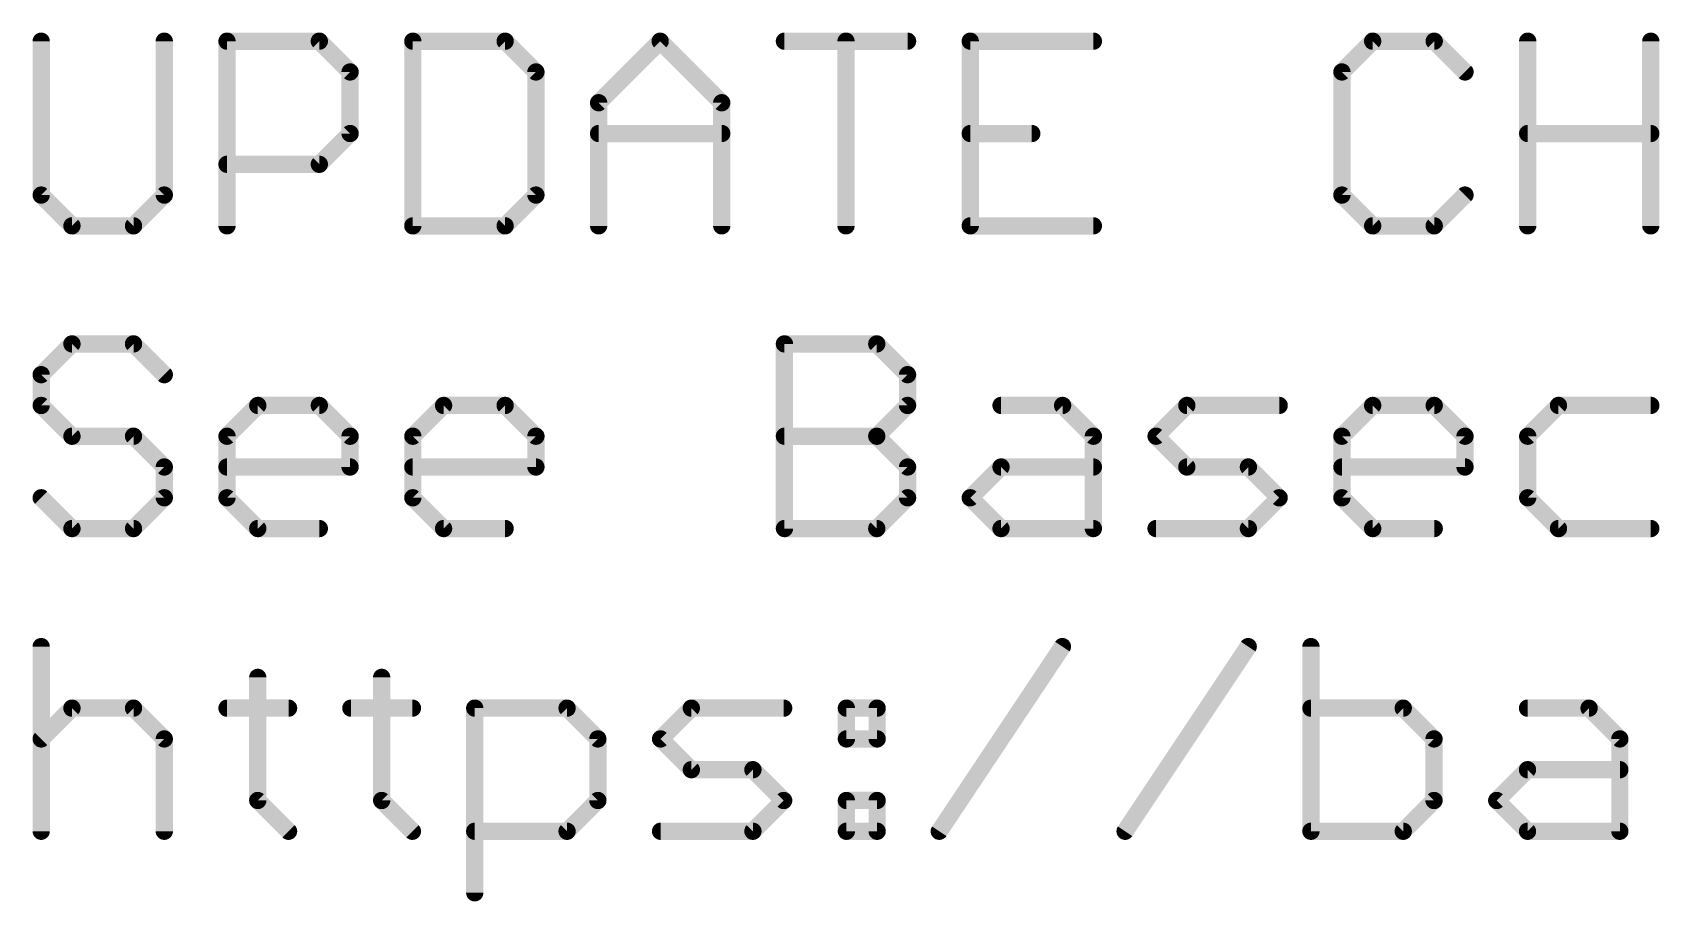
# Model space of a CAD drawing. Extents: x -19 to 124, y 0 to 88.
# Drawn here: x 24.13 to 38.46, y 11.4 to 19.05 of the extents above; entities that cross this region are included whole.
import ezdxf

# ---------------------------------------------------------------- set-up
doc = ezdxf.new("R2010")
doc.units = 0
doc.layers.add('114', color=53, linetype='CONTINUOUS')

msp = doc.modelspace()

# ---------------------------------------------------------------- linework, layer by layer
at = {"layer": '114', "const_width": 0.1524}
for points in [[(24.2062, 18.9752), (24.2062, 17.6194)], [(25.2909, 17.6194), (25.2909, 18.9752)], [(25.8434, 17.3482), (25.8434, 18.9752)], [(25.8434, 18.9752), (26.6569, 18.9752)], [(26.6569, 18.9752), (26.928, 18.704)], [(27.4805, 18.9752), (27.4805, 17.3482)], [(28.294, 18.9752), (27.4805, 18.9752)], [(28.5652, 18.704), (28.294, 18.9752)], [(29.1177, 18.4329), (29.66, 18.9752)], [(29.66, 18.9752), (30.2023, 18.4329)], [(30.7548, 18.9752), (31.8395, 18.9752)], [(31.2972, 17.3482), (31.2972, 18.9752)], [(33.4766, 18.9752), (32.392, 18.9752)], [(32.392, 18.9752), (32.392, 17.3482)], [(35.9375, 18.9752), (35.6663, 18.704)], [(36.4798, 18.9752), (35.9375, 18.9752)], [(36.751, 18.704), (36.4798, 18.9752)], [(37.3035, 17.3482), (37.3035, 18.9752)], [(38.3881, 18.9752), (38.3881, 17.3482)], [(26.928, 18.704), (26.928, 18.1617)], [(28.5652, 17.6194), (28.5652, 18.704)], [(35.6663, 18.704), (35.6663, 17.6194)], [(29.1177, 17.3482), (29.1177, 18.4329)], [(30.2023, 18.4329), (30.2023, 17.3482)], [(26.928, 18.1617), (26.6569, 17.8905)], [(29.1177, 18.1617), (30.2023, 18.1617)], [(32.392, 18.1617), (32.9343, 18.1617)], [(37.3035, 18.1617), (38.3881, 18.1617)], [(26.6569, 17.8905), (25.8434, 17.8905)], [(24.2062, 17.6194), (24.4774, 17.3482)], [(25.0197, 17.3482), (25.2909, 17.6194)], [(28.294, 17.3482), (28.5652, 17.6194)], [(35.6663, 17.6194), (35.9375, 17.3482)], [(36.4798, 17.3482), (36.751, 17.6194)], [(24.4774, 17.3482), (25.0197, 17.3482)], [(27.4805, 17.3482), (28.294, 17.3482)], [(32.392, 17.3482), (33.4766, 17.3482)], [(35.9375, 17.3482), (36.4798, 17.3482)], [(24.4774, 16.3082), (24.2062, 16.037)], [(25.0197, 16.3082), (24.4774, 16.3082)], [(25.2909, 16.037), (25.0197, 16.3082)], [(30.7548, 14.6812), (30.7548, 16.3082)], [(30.7548, 16.3082), (31.5683, 16.3082)], [(31.5683, 16.3082), (31.8395, 16.037)], [(24.2062, 16.037), (24.2062, 15.7659)], [(31.8395, 16.037), (31.8395, 15.7659)], [(24.2062, 15.7659), (24.4774, 15.4947)], [(25.8434, 15.4947), (26.1145, 15.7659)], [(26.1145, 15.7659), (26.6569, 15.7659)], [(26.6569, 15.7659), (26.928, 15.4947)], [(27.4805, 15.4947), (27.7517, 15.7659)], [(27.7517, 15.7659), (28.294, 15.7659)], [(28.294, 15.7659), (28.5652, 15.4947)], [(31.8395, 15.7659), (31.5683, 15.4947)], [(32.6631, 15.7659), (33.2055, 15.7659)], [(33.2055, 15.7659), (33.4766, 15.4947)], [(34.0291, 15.4947), (34.3003, 15.7659)], [(34.3003, 15.7659), (35.1138, 15.7659)], [(35.6663, 15.4947), (35.9375, 15.7659)], [(35.9375, 15.7659), (36.4798, 15.7659)], [(36.4798, 15.7659), (36.751, 15.4947)], [(37.5746, 15.7659), (37.3035, 15.4947)], [(38.3881, 15.7659), (37.5746, 15.7659)], [(24.4774, 15.4947), (25.0197, 15.4947)], [(25.0197, 15.4947), (25.2909, 15.2235)], [(25.8434, 14.9524), (25.8434, 15.4947)], [(26.928, 15.4947), (26.928, 15.2235)], [(27.4805, 14.9524), (27.4805, 15.4947)], [(28.5652, 15.4947), (28.5652, 15.2235)], [(30.7548, 15.4947), (31.5683, 15.4947)], [(31.5683, 15.4947), (31.8395, 15.2235)], [(33.4766, 15.4947), (33.4766, 14.6812)], [(34.3003, 15.2235), (34.0291, 15.4947)], [(35.6663, 14.9524), (35.6663, 15.4947)], [(36.751, 15.4947), (36.751, 15.2235)], [(37.3035, 15.4947), (37.3035, 14.9524)], [(25.2909, 15.2235), (25.2909, 14.9524)], [(26.928, 15.2235), (25.8434, 15.2235)], [(28.5652, 15.2235), (27.4805, 15.2235)], [(31.8395, 15.2235), (31.8395, 14.9524)], [(32.392, 14.9524), (32.6631, 15.2235)], [(32.6631, 15.2235), (33.4766, 15.2235)], [(34.8426, 15.2235), (34.3003, 15.2235)], [(35.1138, 14.9524), (34.8426, 15.2235)], [(36.751, 15.2235), (35.6663, 15.2235)], [(24.4774, 14.6812), (24.2062, 14.9524)], [(25.2909, 14.9524), (25.0197, 14.6812)], [(26.1145, 14.6812), (25.8434, 14.9524)], [(27.7517, 14.6812), (27.4805, 14.9524)], [(31.8395, 14.9524), (31.5683, 14.6812)], [(32.6631, 14.6812), (32.392, 14.9524)], [(34.8426, 14.6812), (35.1138, 14.9524)], [(35.9375, 14.6812), (35.6663, 14.9524)], [(37.3035, 14.9524), (37.5746, 14.6812)], [(25.0197, 14.6812), (24.4774, 14.6812)], [(26.6569, 14.6812), (26.1145, 14.6812)], [(28.294, 14.6812), (27.7517, 14.6812)], [(31.5683, 14.6812), (30.7548, 14.6812)], [(33.4766, 14.6812), (32.6631, 14.6812)], [(34.0291, 14.6812), (34.8426, 14.6812)], [(36.4798, 14.6812), (35.9375, 14.6812)], [(37.5746, 14.6812), (38.3881, 14.6812)], [(24.2062, 13.6412), (24.2062, 12.0142)], [(32.1191, 12.0142), (33.2038, 13.6412)], [(33.7563, 12.0142), (34.8409, 13.6412)], [(35.3934, 13.6412), (35.3934, 12.0142)], [(26.1145, 13.37), (26.1145, 12.2854)], [(27.206, 13.37), (27.206, 12.2854)], [(24.2062, 12.8277), (24.4774, 13.0989)], [(24.4774, 13.0989), (25.0197, 13.0989)], [(25.0197, 13.0989), (25.2909, 12.8277)], [(25.8434, 13.0989), (26.3857, 13.0989)], [(26.9348, 13.0989), (27.4771, 13.0989)], [(28.0262, 11.4719), (28.0262, 13.0989)], [(28.0262, 13.0989), (28.8397, 13.0989)], [(28.8397, 13.0989), (29.1109, 12.8277)], [(29.6634, 12.8277), (29.9346, 13.0989)], [(29.9346, 13.0989), (30.748, 13.0989)], [(31.3005, 13.0989), (31.5717, 13.0989)], [(31.3005, 12.8277), (31.3005, 13.0989)], [(31.5717, 13.0989), (31.5717, 12.8277)], [(36.2069, 13.0989), (35.3934, 13.0989)], [(36.4781, 12.8277), (36.2069, 13.0989)], [(37.3018, 13.0989), (37.8441, 13.0989)], [(37.8441, 13.0989), (38.1153, 12.8277)], [(25.2909, 12.8277), (25.2909, 12.0142)], [(29.1109, 12.8277), (29.1109, 12.2854)], [(29.9346, 12.5565), (29.6634, 12.8277)], [(31.5717, 12.8277), (31.3005, 12.8277)], [(36.4781, 12.2854), (36.4781, 12.8277)], [(38.1153, 12.8277), (38.1153, 12.0142)], [(30.4769, 12.5565), (29.9346, 12.5565)], [(30.748, 12.2854), (30.4769, 12.5565)], [(37.0306, 12.2854), (37.3018, 12.5565)], [(37.3018, 12.5565), (38.1153, 12.5565)], [(26.1145, 12.2854), (26.3857, 12.0142)], [(27.206, 12.2854), (27.4771, 12.0142)], [(29.1109, 12.2854), (28.8397, 12.0142)], [(30.4769, 12.0142), (30.748, 12.2854)], [(31.3005, 12.2854), (31.5717, 12.2854)], [(31.3005, 12.0142), (31.3005, 12.2854)], [(31.5717, 12.2854), (31.5717, 12.0142)], [(36.2069, 12.0142), (36.4781, 12.2854)], [(37.3018, 12.0142), (37.0306, 12.2854)], [(28.8397, 12.0142), (28.0262, 12.0142)], [(29.6634, 12.0142), (30.4769, 12.0142)], [(31.5717, 12.0142), (31.3005, 12.0142)], [(35.3934, 12.0142), (36.2069, 12.0142)], [(38.1153, 12.0142), (37.3018, 12.0142)]]:
    msp.add_lwpolyline(points, dxfattribs=at)
at = {"layer": '114', "const_width": 0.0762}
for points in [[(24.2443, 18.9752, 1), (24.1681, 18.9752)], [(25.329, 18.9752, 1), (25.2528, 18.9752)], [(25.8815, 18.9752, 1), (25.8053, 18.9752)], [(25.8434, 19.0133, 1), (25.8434, 18.9371)], [(26.6838, 19.0021, 1), (26.6299, 18.9482)], [(26.6569, 18.9371, 1), (26.6569, 19.0133)], [(27.5186, 18.9752, 1), (27.4424, 18.9752)], [(27.4805, 19.0133, 1), (27.4805, 18.9371)], [(28.3209, 19.0021, 1), (28.2671, 18.9482)], [(28.294, 18.9371, 1), (28.294, 19.0133)], [(29.6869, 19.0021, 1), (29.6331, 18.9482)], [(29.6869, 18.9482, 1), (29.6331, 19.0021)], [(30.7548, 19.0133, 1), (30.7548, 18.9371)], [(31.3353, 18.9752, 1), (31.2591, 18.9752)], [(31.8395, 18.9371, 1), (31.8395, 19.0133)], [(32.392, 19.0133, 1), (32.392, 18.9371)], [(32.4301, 18.9752, 1), (32.3539, 18.9752)], [(33.4766, 18.9371, 1), (33.4766, 19.0133)], [(35.9375, 19.0133, 1), (35.9375, 18.9371)], [(35.9644, 18.9482, 1), (35.9105, 19.0021)], [(36.5067, 19.0021, 1), (36.4528, 18.9482)], [(36.4798, 18.9371, 1), (36.4798, 19.0133)], [(37.3416, 18.9752, 1), (37.2654, 18.9752)], [(38.4262, 18.9752, 1), (38.35, 18.9752)], [(26.9661, 18.704, 1), (26.8899, 18.704)], [(28.6033, 18.704, 1), (28.5271, 18.704)], [(35.7044, 18.704, 1), (35.6282, 18.704)], [(26.9011, 18.6771, 1), (26.955, 18.731)], [(28.5382, 18.6771, 1), (28.5921, 18.731)], [(35.6394, 18.731, 1), (35.6932, 18.6771)], [(36.724, 18.6771, 1), (36.7779, 18.731)], [(29.0907, 18.4598, 1), (29.1446, 18.4059)], [(29.1558, 18.4329, 1), (29.0796, 18.4329)], [(30.2404, 18.4329, 1), (30.1642, 18.4329)], [(30.1754, 18.4059, 1), (30.2293, 18.4598)], [(26.955, 18.1348, 1), (26.9011, 18.1886)], [(29.1177, 18.1998, 1), (29.1177, 18.1236)], [(30.2023, 18.1236, 1), (30.2023, 18.1998)], [(32.392, 18.1998, 1), (32.392, 18.1236)], [(32.9343, 18.1236, 1), (32.9343, 18.1998)], [(37.3035, 18.1998, 1), (37.3035, 18.1236)], [(38.3881, 18.1236, 1), (38.3881, 18.1998)], [(26.8899, 18.1617, 1), (26.9661, 18.1617)], [(25.8434, 17.9286, 1), (25.8434, 17.8524)], [(26.6299, 17.9175, 1), (26.6838, 17.8636)], [(26.6569, 17.8524, 1), (26.6569, 17.9286)], [(24.2331, 17.6463, 1), (24.1793, 17.5924)], [(24.1681, 17.6194, 1), (24.2443, 17.6194)], [(25.2528, 17.6194, 1), (25.329, 17.6194)], [(25.3178, 17.5924, 1), (25.2639, 17.6463)], [(28.5271, 17.6194, 1), (28.6033, 17.6194)], [(28.5921, 17.5924, 1), (28.5382, 17.6463)], [(35.6932, 17.6463, 1), (35.6394, 17.5924)], [(35.6282, 17.6194, 1), (35.7044, 17.6194)], [(36.7779, 17.5924, 1), (36.724, 17.6463)], [(24.4774, 17.3863, 1), (24.4774, 17.3101)], [(24.4504, 17.3213, 1), (24.5043, 17.3751)], [(24.9928, 17.3751, 1), (25.0466, 17.3213)], [(25.0197, 17.3101, 1), (25.0197, 17.3863)], [(25.8053, 17.3482, 1), (25.8815, 17.3482)], [(27.4805, 17.3863, 1), (27.4805, 17.3101)], [(27.4424, 17.3482, 1), (27.5186, 17.3482)], [(28.2671, 17.3751, 1), (28.3209, 17.3213)], [(28.294, 17.3101, 1), (28.294, 17.3863)], [(29.0796, 17.3482, 1), (29.1558, 17.3482)], [(30.1642, 17.3482, 1), (30.2404, 17.3482)], [(31.2591, 17.3482, 1), (31.3353, 17.3482)], [(32.392, 17.3863, 1), (32.392, 17.3101)], [(32.3539, 17.3482, 1), (32.4301, 17.3482)], [(33.4766, 17.3101, 1), (33.4766, 17.3863)], [(35.9375, 17.3863, 1), (35.9375, 17.3101)], [(35.9105, 17.3213, 1), (35.9644, 17.3751)], [(36.4528, 17.3751, 1), (36.5067, 17.3213)], [(36.4798, 17.3101, 1), (36.4798, 17.3863)], [(37.2654, 17.3482, 1), (37.3416, 17.3482)], [(38.35, 17.3482, 1), (38.4262, 17.3482)], [(24.4774, 16.3463, 1), (24.4774, 16.2701)], [(24.5043, 16.2812, 1), (24.4504, 16.3351)], [(25.0466, 16.3351, 1), (24.9928, 16.2812)], [(25.0197, 16.2701, 1), (25.0197, 16.3463)], [(30.7929, 16.3082, 1), (30.7167, 16.3082)], [(30.7548, 16.3463, 1), (30.7548, 16.2701)], [(31.5953, 16.3351, 1), (31.5414, 16.2812)], [(31.5683, 16.2701, 1), (31.5683, 16.3463)], [(24.2443, 16.037, 1), (24.1681, 16.037)], [(24.1793, 16.064, 1), (24.2331, 16.0101)], [(25.2639, 16.0101, 1), (25.3178, 16.064)], [(31.8776, 16.037, 1), (31.8014, 16.037)], [(31.8125, 16.0101, 1), (31.8664, 16.064)], [(24.2331, 15.7928, 1), (24.1793, 15.7389)], [(24.1681, 15.7659, 1), (24.2443, 15.7659)], [(26.1145, 15.804, 1), (26.1145, 15.7278)], [(26.1415, 15.7389, 1), (26.0876, 15.7928)], [(26.6838, 15.7928, 1), (26.6299, 15.7389)], [(26.6569, 15.7278, 1), (26.6569, 15.804)], [(27.7517, 15.804, 1), (27.7517, 15.7278)], [(27.7786, 15.7389, 1), (27.7247, 15.7928)], [(28.3209, 15.7928, 1), (28.2671, 15.7389)], [(28.294, 15.7278, 1), (28.294, 15.804)], [(31.8014, 15.7659, 1), (31.8776, 15.7659)], [(31.8664, 15.7389, 1), (31.8125, 15.7928)], [(32.6631, 15.804, 1), (32.6631, 15.7278)], [(33.2324, 15.7928, 1), (33.1785, 15.7389)], [(33.2055, 15.7278, 1), (33.2055, 15.804)], [(34.3003, 15.804, 1), (34.3003, 15.7278)], [(34.3272, 15.7389, 1), (34.2734, 15.7928)], [(35.1138, 15.7278, 1), (35.1138, 15.804)], [(35.9375, 15.804, 1), (35.9375, 15.7278)], [(35.9644, 15.7389, 1), (35.9105, 15.7928)], [(36.5067, 15.7928, 1), (36.4528, 15.7389)], [(36.4798, 15.7278, 1), (36.4798, 15.804)], [(37.5746, 15.804, 1), (37.5746, 15.7278)], [(37.6016, 15.7389, 1), (37.5477, 15.7928)], [(38.3881, 15.7278, 1), (38.3881, 15.804)], [(24.4774, 15.5328, 1), (24.4774, 15.4566)], [(24.4504, 15.4678, 1), (24.5043, 15.5216)], [(25.0466, 15.5216, 1), (24.9928, 15.4678)], [(25.0197, 15.4566, 1), (25.0197, 15.5328)], [(25.8815, 15.4947, 1), (25.8053, 15.4947)], [(25.8164, 15.5216, 1), (25.8703, 15.4678)], [(26.9661, 15.4947, 1), (26.8899, 15.4947)], [(26.9011, 15.4678, 1), (26.955, 15.5216)], [(27.5186, 15.4947, 1), (27.4424, 15.4947)], [(27.4536, 15.5216, 1), (27.5075, 15.4678)], [(28.6033, 15.4947, 1), (28.5271, 15.4947)], [(28.5382, 15.4678, 1), (28.5921, 15.5216)], [(30.7548, 15.5328, 1), (30.7548, 15.4566)], [(31.5953, 15.5216, 1), (31.5414, 15.4678)], [(31.5414, 15.5216, 1), (31.5953, 15.4678)], [(31.5683, 15.4566, 1), (31.5683, 15.5328)], [(33.5147, 15.4947, 1), (33.4385, 15.4947)], [(33.4497, 15.4678, 1), (33.5036, 15.5216)], [(34.0561, 15.5216, 1), (34.0022, 15.4678)], [(34.0022, 15.5216, 1), (34.0561, 15.4678)], [(35.7044, 15.4947, 1), (35.6282, 15.4947)], [(35.6394, 15.5216, 1), (35.6932, 15.4678)], [(36.7891, 15.4947, 1), (36.7129, 15.4947)], [(36.724, 15.4678, 1), (36.7779, 15.5216)], [(37.3416, 15.4947, 1), (37.2654, 15.4947)], [(37.2765, 15.5216, 1), (37.3304, 15.4678)], [(25.329, 15.2235, 1), (25.2528, 15.2235)], [(25.2639, 15.1966, 1), (25.3178, 15.2505)], [(25.8434, 15.2616, 1), (25.8434, 15.1854)], [(26.8899, 15.2235, 1), (26.9661, 15.2235)], [(26.928, 15.1854, 1), (26.928, 15.2616)], [(27.4805, 15.2616, 1), (27.4805, 15.1854)], [(28.5271, 15.2235, 1), (28.6033, 15.2235)], [(28.5652, 15.1854, 1), (28.5652, 15.2616)], [(31.8776, 15.2235, 1), (31.8014, 15.2235)], [(31.8125, 15.1966, 1), (31.8664, 15.2505)], [(32.6631, 15.2616, 1), (32.6631, 15.1854)], [(32.6901, 15.1966, 1), (32.6362, 15.2505)], [(33.4766, 15.1854, 1), (33.4766, 15.2616)], [(34.3003, 15.2616, 1), (34.3003, 15.1854)], [(34.2734, 15.1966, 1), (34.3272, 15.2505)], [(34.8696, 15.2505, 1), (34.8157, 15.1966)], [(34.8426, 15.1854, 1), (34.8426, 15.2616)], [(35.6663, 15.2616, 1), (35.6663, 15.1854)], [(36.7129, 15.2235, 1), (36.7891, 15.2235)], [(36.751, 15.1854, 1), (36.751, 15.2616)], [(24.2331, 14.9793, 1), (24.1793, 14.9254)], [(25.2528, 14.9524, 1), (25.329, 14.9524)], [(25.3178, 14.9254, 1), (25.2639, 14.9793)], [(25.8703, 14.9793, 1), (25.8164, 14.9254)], [(25.8053, 14.9524, 1), (25.8815, 14.9524)], [(27.5075, 14.9793, 1), (27.4536, 14.9254)], [(27.4424, 14.9524, 1), (27.5186, 14.9524)], [(31.8014, 14.9524, 1), (31.8776, 14.9524)], [(31.8664, 14.9254, 1), (31.8125, 14.9793)], [(32.4189, 14.9793, 1), (32.365, 14.9254)], [(32.365, 14.9793, 1), (32.4189, 14.9254)], [(35.1407, 14.9254, 1), (35.0869, 14.9793)], [(35.0869, 14.9254, 1), (35.1407, 14.9793)], [(35.6932, 14.9793, 1), (35.6394, 14.9254)], [(35.6282, 14.9524, 1), (35.7044, 14.9524)], [(37.3304, 14.9793, 1), (37.2765, 14.9254)], [(37.2654, 14.9524, 1), (37.3416, 14.9524)], [(24.4774, 14.7193, 1), (24.4774, 14.6431)], [(24.4504, 14.6543, 1), (24.5043, 14.7081)], [(24.9928, 14.7081, 1), (25.0466, 14.6543)], [(25.0197, 14.6431, 1), (25.0197, 14.7193)], [(26.1145, 14.7193, 1), (26.1145, 14.6431)], [(26.0876, 14.6543, 1), (26.1415, 14.7081)], [(26.6569, 14.6431, 1), (26.6569, 14.7193)], [(27.7517, 14.7193, 1), (27.7517, 14.6431)], [(27.7247, 14.6543, 1), (27.7786, 14.7081)], [(28.294, 14.6431, 1), (28.294, 14.7193)], [(30.7548, 14.7193, 1), (30.7548, 14.6431)], [(30.7167, 14.6812, 1), (30.7929, 14.6812)], [(31.5414, 14.7081, 1), (31.5953, 14.6543)], [(31.5683, 14.6431, 1), (31.5683, 14.7193)], [(32.6631, 14.7193, 1), (32.6631, 14.6431)], [(32.6362, 14.6543, 1), (32.6901, 14.7081)], [(33.4385, 14.6812, 1), (33.5147, 14.6812)], [(33.4766, 14.6431, 1), (33.4766, 14.7193)], [(34.0291, 14.7193, 1), (34.0291, 14.6431)], [(34.8157, 14.7081, 1), (34.8696, 14.6543)], [(34.8426, 14.6431, 1), (34.8426, 14.7193)], [(35.9375, 14.7193, 1), (35.9375, 14.6431)], [(35.9105, 14.6543, 1), (35.9644, 14.7081)], [(36.4798, 14.6431, 1), (36.4798, 14.7193)], [(37.5746, 14.7193, 1), (37.5746, 14.6431)], [(37.5477, 14.6543, 1), (37.6016, 14.7081)], [(38.3881, 14.6431, 1), (38.3881, 14.7193)], [(24.2443, 13.6412, 1), (24.1681, 13.6412)], [(33.2355, 13.6201, 1), (33.1721, 13.6623)], [(34.8726, 13.6201, 1), (34.8092, 13.6623)], [(35.4315, 13.6412, 1), (35.3553, 13.6412)], [(26.1526, 13.37, 1), (26.0764, 13.37)], [(27.2441, 13.37, 1), (27.1679, 13.37)], [(24.4774, 13.137, 1), (24.4774, 13.0608)], [(24.5043, 13.0719, 1), (24.4504, 13.1258)], [(25.0466, 13.1258, 1), (24.9928, 13.0719)], [(25.0197, 13.0608, 1), (25.0197, 13.137)], [(25.8434, 13.137, 1), (25.8434, 13.0608)], [(26.3857, 13.0608, 1), (26.3857, 13.137)], [(26.9348, 13.137, 1), (26.9348, 13.0608)], [(27.4771, 13.0608, 1), (27.4771, 13.137)], [(28.0643, 13.0989, 1), (27.9881, 13.0989)], [(28.0262, 13.137, 1), (28.0262, 13.0608)], [(28.8667, 13.1258, 1), (28.8128, 13.0719)], [(28.8397, 13.0608, 1), (28.8397, 13.137)], [(29.9346, 13.137, 1), (29.9346, 13.0608)], [(29.9615, 13.0719, 1), (29.9076, 13.1258)], [(30.748, 13.0608, 1), (30.748, 13.137)], [(31.3005, 13.137, 1), (31.3005, 13.0608)], [(31.3386, 13.0989, 1), (31.2624, 13.0989)], [(31.6098, 13.0989, 1), (31.5336, 13.0989)], [(31.5717, 13.0608, 1), (31.5717, 13.137)], [(35.3934, 13.137, 1), (35.3934, 13.0608)], [(36.2339, 13.1258, 1), (36.18, 13.0719)], [(36.2069, 13.0608, 1), (36.2069, 13.137)], [(37.3018, 13.137, 1), (37.3018, 13.0608)], [(37.871, 13.1258, 1), (37.8171, 13.0719)], [(37.8441, 13.0608, 1), (37.8441, 13.137)], [(25.329, 12.8277, 1), (25.2528, 12.8277)], [(29.149, 12.8277, 1), (29.0728, 12.8277)], [(29.6903, 12.8546, 1), (29.6364, 12.8008)], [(31.3005, 12.8658, 1), (31.3005, 12.7896)], [(31.5717, 12.7896, 1), (31.5717, 12.8658)], [(36.5162, 12.8277, 1), (36.44, 12.8277)], [(38.1534, 12.8277, 1), (38.0772, 12.8277)], [(24.1793, 12.8546, 1), (24.2331, 12.8008)], [(25.2639, 12.8008, 1), (25.3178, 12.8546)], [(29.0839, 12.8008, 1), (29.1378, 12.8546)], [(29.6364, 12.8546, 1), (29.6903, 12.8008)], [(31.2624, 12.8277, 1), (31.3386, 12.8277)], [(31.5336, 12.8277, 1), (31.6098, 12.8277)], [(36.4512, 12.8008, 1), (36.505, 12.8546)], [(38.0883, 12.8008, 1), (38.1422, 12.8546)], [(29.9346, 12.5946, 1), (29.9346, 12.5184)], [(29.9076, 12.5296, 1), (29.9615, 12.5835)], [(30.5038, 12.5835, 1), (30.4499, 12.5296)], [(30.4769, 12.5184, 1), (30.4769, 12.5946)], [(37.3018, 12.5946, 1), (37.3018, 12.5184)], [(37.3287, 12.5296, 1), (37.2748, 12.5835)], [(38.1153, 12.5184, 1), (38.1153, 12.5946)], [(26.1415, 12.3123, 1), (26.0876, 12.2584)], [(27.2329, 12.3123, 1), (27.179, 12.2584)], [(29.1378, 12.2584, 1), (29.084, 12.3123)], [(30.775, 12.2584, 1), (30.7211, 12.3123)], [(30.7211, 12.2584, 1), (30.775, 12.3123)], [(31.3005, 12.3235, 1), (31.3005, 12.2473)], [(31.3386, 12.2854, 1), (31.2624, 12.2854)], [(31.6098, 12.2854, 1), (31.5336, 12.2854)], [(31.5717, 12.2473, 1), (31.5717, 12.3235)], [(36.505, 12.2584, 1), (36.4512, 12.3123)], [(37.0575, 12.3123, 1), (37.0036, 12.2584)], [(37.0036, 12.3123, 1), (37.0575, 12.2584)], [(26.0764, 12.2854, 1), (26.1526, 12.2854)], [(27.1679, 12.2854, 1), (27.2441, 12.2854)], [(29.0728, 12.2854, 1), (29.149, 12.2854)], [(36.44, 12.2854, 1), (36.5162, 12.2854)], [(24.1681, 12.0142, 1), (24.2443, 12.0142)], [(25.2528, 12.0142, 1), (25.329, 12.0142)], [(26.3587, 11.9873, 1), (26.4126, 12.0411)], [(27.4502, 11.9873, 1), (27.5041, 12.0411)], [(28.0262, 12.0523, 1), (28.0262, 11.9761)], [(28.8128, 12.0411, 1), (28.8667, 11.9873)], [(28.8397, 11.9761, 1), (28.8397, 12.0523)], [(29.6634, 12.0523, 1), (29.6634, 11.9761)], [(30.4499, 12.0411, 1), (30.5038, 11.9873)], [(30.4769, 11.9761, 1), (30.4769, 12.0523)], [(31.3005, 12.0523, 1), (31.3005, 11.9761)], [(31.2624, 12.0142, 1), (31.3386, 12.0142)], [(31.5336, 12.0142, 1), (31.6098, 12.0142)], [(31.5717, 11.9761, 1), (31.5717, 12.0523)], [(32.0874, 12.0353, 1), (32.1508, 11.9931)], [(33.7246, 12.0353, 1), (33.788, 11.9931)], [(35.3934, 12.0523, 1), (35.3934, 11.9761)], [(35.3553, 12.0142, 1), (35.4315, 12.0142)], [(36.18, 12.0411, 1), (36.2339, 11.9873)], [(36.2069, 11.9761, 1), (36.2069, 12.0523)], [(37.3018, 12.0523, 1), (37.3018, 11.9761)], [(37.2748, 11.9873, 1), (37.3287, 12.0411)], [(38.0772, 12.0142, 1), (38.1534, 12.0142)], [(38.1153, 11.9761, 1), (38.1153, 12.0523)], [(27.9881, 11.4719, 1), (28.0643, 11.4719)]]:
    msp.add_lwpolyline(points, format="xyb", dxfattribs=at)

doc.saveas('drawing.dxf')
